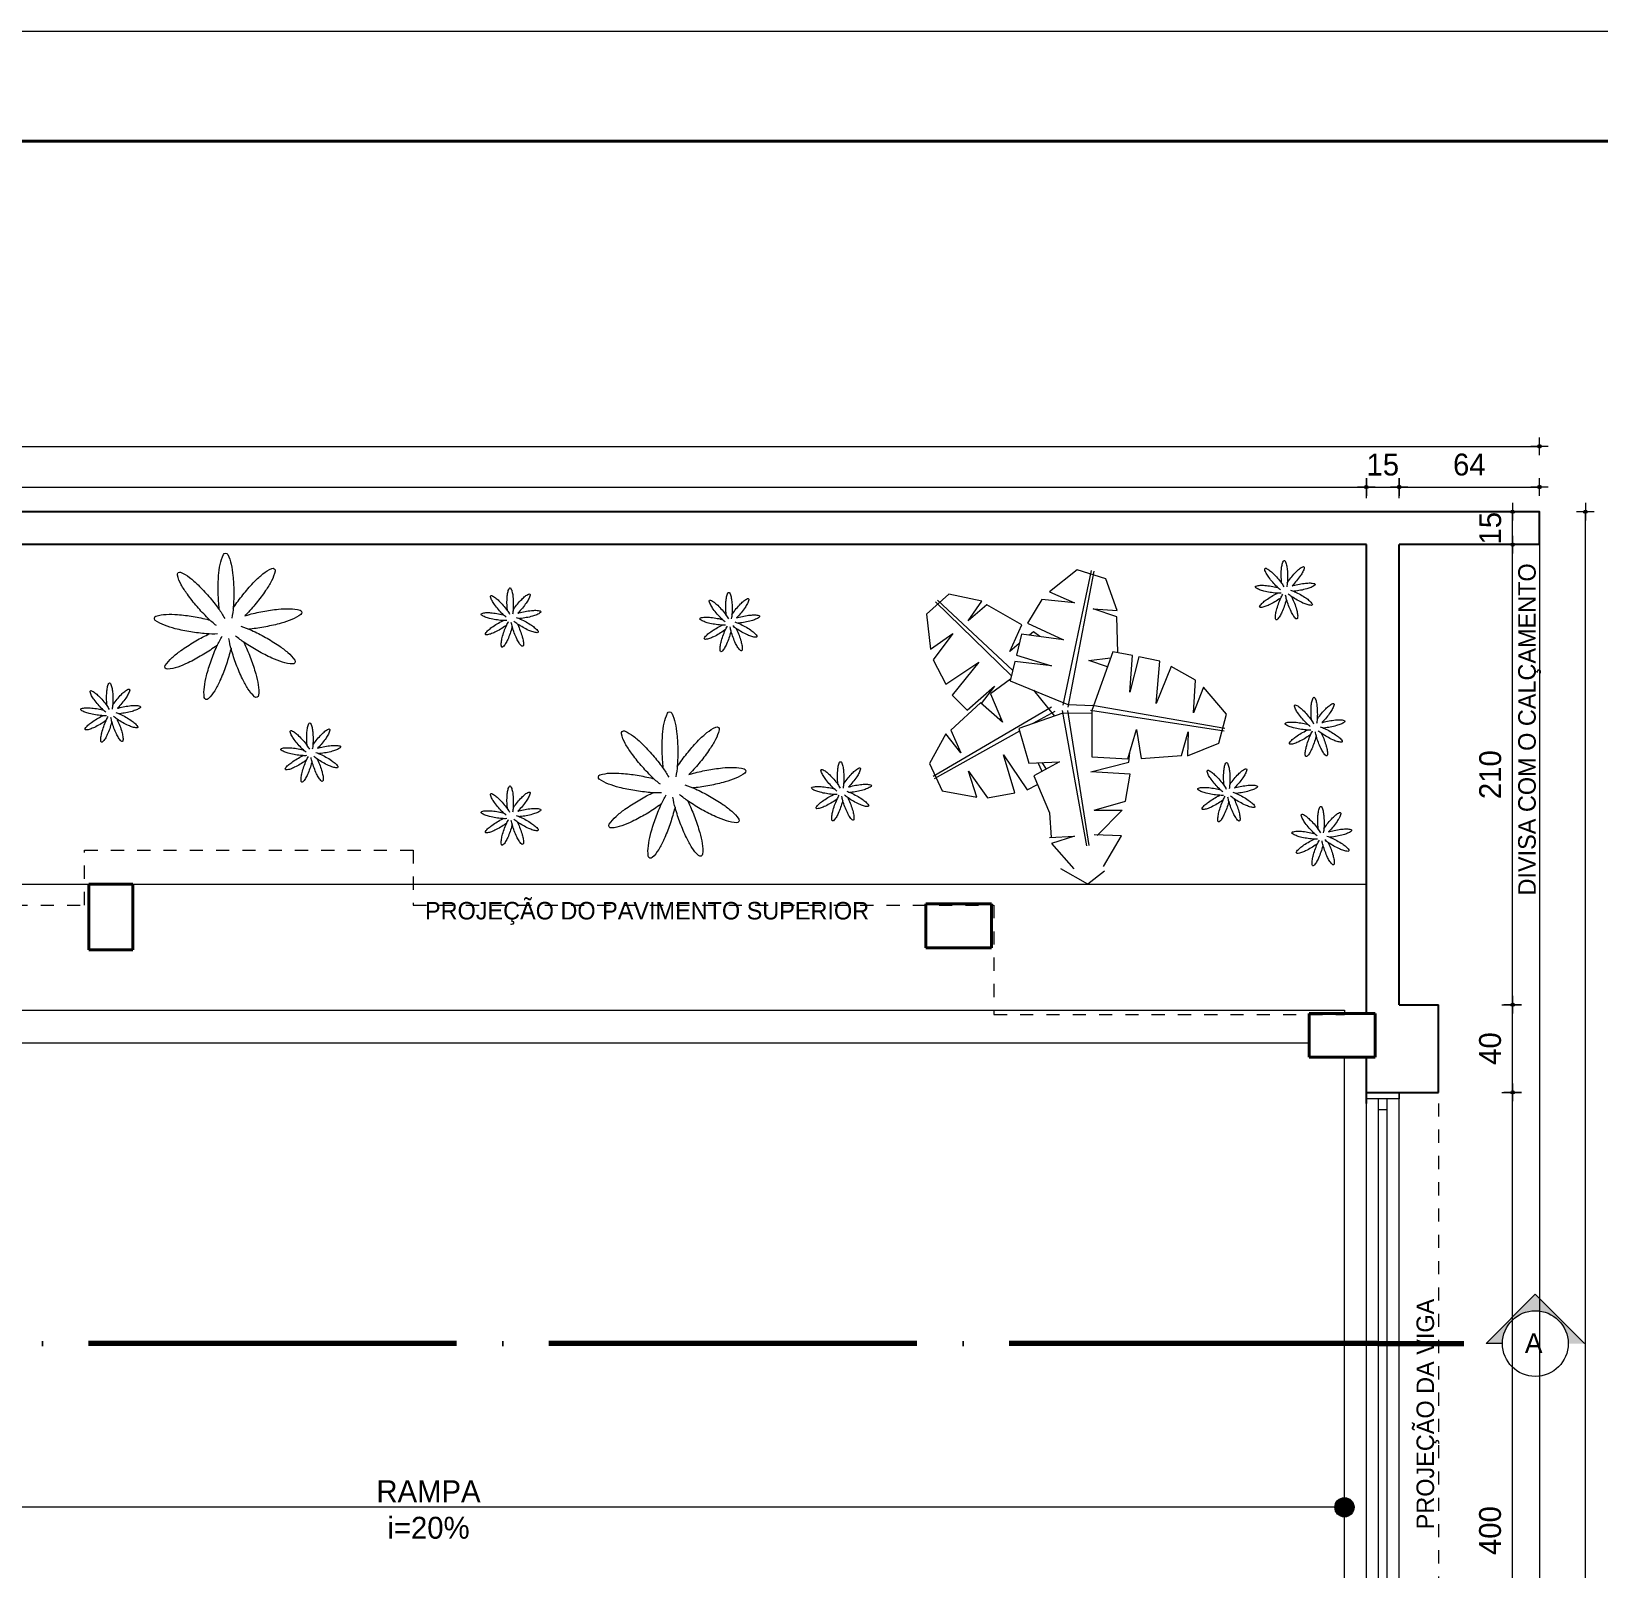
# Model space of a CAD drawing. Header units: millimetres. Extents: x 13204 to 24802, y 21209 to 40694.
# Drawn here: x 16259 to 16974, y 33726 to 34428 of the extents above; entities that cross this region are included whole.
import ezdxf

# ---------------------------------------------------------------- set-up
doc = ezdxf.new("R2010")
doc.units = ezdxf.units.MM
for name, pattern in [('ACAD_ISO04W100', [30, 24, -3, 0, -3]), ('ACAD_ISO12W100', [21, 12, -3, 0, -3, 0, -3]), ('CACHE', [0.24, 0.12, -0.12])]:
    doc.linetypes.add(name, pattern=pattern)
for name, color, linetype, lineweight in [('COTAS', 30, 'Continuous', 5), ('Esquadrias', 2, 'Continuous', 20), ('Linha Corte', 7, 'Continuous', 70), ('PAREDE', 1, 'Continuous', 40), ('Paredes', 1, 'Continuous', 40), ('PISO', 5, 'Continuous', 5), ('PROJEÇÃO', 190, 'CACHE', 0), ('TEXTO', 4, 'Continuous', 5), ('Vegetação', 3, 'Continuous', 5)]:
    doc.layers.add(name, color=color, linetype=linetype, lineweight=lineweight)
doc.layers.add('EIXO', color=1, linetype='Continuous')
doc.layers.add('PISOPEITORIL', color=7, linetype='Continuous')
doc.styles.add('LANA', font='stylu.ttf')
doc.dimstyles.new('COTA 50', dxfattribs={"dimscale": 0, "dimtxt": 10, "dimasz": 0.5, "dimexe": 1.25, "dimexo": 5, "dimgap": 5, "dimtad": 1, "dimdec": 0, "dimtxsty": 'LANA', "dimblk": 'cota', "dimcen": 2.5, "dimse2": 1, "dimclrd": 256, "dimclre": 256, "dimclrt": 256, "dimaunit": 1, "dimadec": 0, "dimazin": 0, "dimtfac": 1, "dimtdec": 0, "dimtmove": 0, "dimatfit": 3, "dimldrblk": 'DOTSMALL', "dimfxl": 5, "dimfxlon": 1, "dimtzin": 9, "dimlwd": -1, "dimlwe": -1, "dimarcsym": 0})

# ---------------------------------------------------------------- blocks, each defined once
blk = doc.blocks.new('P20X30V')
at = {"layer": 'Paredes'}
for p, q in [((0.1, 0.15), (-0.1, 0.15)), ((-0.1, 0.15), (-0.1, -0.15)), ((0.1, -0.15), (0.1, 0.15)), ((-0.1, -0.15), (0.1, -0.15)), ((0.0345, -0.1497), (0.0345, -0.1497))]:
    blk.add_line(p, q, dxfattribs=at)
blk = doc.blocks.new('*U67', base_point=(53257.12, 4345.77))
at = {"layer": 'Esquadrias'}
for p, q in [((52860.12, 4345.77), (52857.12, 4345.77)), ((52860.12, 4330.77), (52860.12, 4345.77)), ((53254.12, 4345.77), (53257.12, 4345.77)), ((53254.12, 4330.77), (53254.12, 4345.77)), ((53254.12, 4340.27), (52860.12, 4340.27)), ((53254.12, 4336.27), (52860.12, 4336.27)), ((52865.12, 4336.27), (52865.12, 4340.27)), ((53249.12, 4336.27), (53249.12, 4340.27)), ((52857.12, 4330.77), (52860.12, 4330.77)), ((53257.12, 4330.77), (53254.12, 4330.77))]:
    blk.add_line(p, q, dxfattribs=at)
at = {"layer": 'Esquadrias', "color": 0}
for p, q in [((53254.12, 4345.77), (52860.12, 4345.77)), ((52857.12, 4330.77), (52857.12, 4330.77)), ((53257.12, 4330.77), (52857.12, 4330.77)), ((53257.12, 4330.77), (53257.12, 4330.77))]:
    blk.add_line(p, q, dxfattribs=at)
blk = doc.blocks.new('A$C7C415E97')
at = {"layer": 'Vegetação'}
for p, q in [((-0.01, 65.48), (-12.69, 55.45)), ((-6.48, 3.77), (6.54, 65.3)), ((-4.21, 2.86), (7.69, 64.95)), ((13.07, 61.48), (-0.01, 65.48)), ((18.25, 46.98), (13.07, 61.48)), ((-58.59, 54.4), (-68.84, 45.34)), ((-30.04, 17.23), (-64.75, 50.91)), ((-29.46, 19.61), (-63.84, 51.71)), ((-43.52, 51.23), (-58.59, 54.4)), ((-49.86, 42.28), (-43.52, 51.23)), ((-16.15, 51.95), (-22.69, 41.15)), ((-1.26, 50.51), (-16.15, 51.95)), ((-12.69, 55.45), (-1.26, 50.51)), ((-68.84, 45.34), (-66.93, 29.29)), ((-41.21, 49.57), (-49.86, 42.28)), ((-25.3, 40.4), (-41.21, 49.57)), ((18.05, 44.14), (7.3, 47.69)), ((7.3, 47.69), (18.25, 46.98)), ((18.5, 27.73), (18.05, 44.14)), ((-66.93, 29.29), (-56.74, 36.45)), ((-56.74, 36.45), (-65.75, 24.52)), ((-30.82, 28.22), (-25.3, 40.4)), ((-25.42, 36.11), (-27.73, 26.66)), ((-6.24, 33.62), (-25.42, 36.11)), ((-22.69, 41.15), (-6.24, 33.62)), ((-20.01, 37.2), (-21.87, 35.65)), ((-17.14, 35.04), (-20.01, 37.2)), ((-26.47, 31.84), (-30.82, 28.22)), ((-65.75, 24.52), (-59.97, 13.29)), ((-59.97, 13.29), (-44.95, 23.37)), ((-44.95, 23.37), (-57.11, 8.33)), ((-28.45, 23.73), (-30.63, 14.83)), ((-11.79, 21.75), (-28.45, 23.73)), ((-27.73, 26.66), (-11.79, 21.75)), ((5.29, 24.12), (15.22, 25.37)), ((13.74, 21.25), (5.29, 24.12)), ((16.24, 28.18), (6.57, 1.38)), ((25.22, 26.38), (16.24, 28.18)), ((23.92, 9.64), (25.22, 26.38)), ((28.17, 25.78), (23.92, 9.64)), ((37.71, 23.86), (28.17, 25.78)), ((36.02, 4.59), (37.71, 23.86)), ((-30.44, 15.6), (-39.61, 8.99)), ((-30.63, 14.83), (-4.24, 4.07)), ((42.85, 21.34), (36.02, 4.59)), ((53.92, 15.25), (42.85, 21.34)), ((53.1, 0.31), (53.92, 15.25)), ((-57.11, 8.33), (-50.26, 1.41)), ((-50.26, 1.41), (-37.73, 12.43)), ((-37.73, 12.43), (-43.92, 4.6)), ((-39.61, 8.99), (-34.2, -3.98)), ((-10.18, -1.18), (-19.78, 10.65)), ((57.56, 11.94), (53.1, 0.31)), ((68.1, -0.31), (57.56, 11.94)), ((-11.81, 2.78), (-65.78, -28.82)), ((-44.22, 4.87), (-57.66, -7.65)), ((-34.2, -3.98), (-44.22, 4.87)), ((-6.57, 0.08), (-26.64, -6.9)), ((-10.27, 0.88), (-20.22, -4.67)), ((-6.88, 1.34), (4.14, -60.43)), ((6.57, -0.08), (-6.57, 0.08)), ((-4.44, 1.33), (5.35, -60.34)), ((-4.24, 4.07), (7.37, 3.59)), ((6.05, 1.41), (67.04, -7.88)), ((6.57, 1.38), (6.58, -19.88)), ((6.99, 3.7), (67.34, -6.71)), ((-35.59, -2.76), (-34.91, -2.27)), ((-26.64, -6.9), (-22.12, -22.75)), ((64.65, -13.55), (68.1, -0.31)), ((-59.92, -9.37), (-67.38, -22.84)), ((-26.32, -8.05), (-65.28, -29.92)), ((-53.22, -18.05), (-59.92, -9.37)), ((-57.66, -7.65), (-53.22, -18.05)), ((23.03, -20.8), (26.99, -7.32)), ((26.99, -7.32), (29.21, -20.5)), ((47.53, -19.24), (50.64, -8.36)), ((50.64, -8.36), (50.37, -19.32)), ((50.37, -19.32), (64.65, -13.55)), ((-33.71, -18.92), (-22.9, -34.95)), ((-28.48, -36.23), (-33.71, -18.92)), ((6.58, -19.88), (23.03, -20.8)), ((23.52, -22.31), (23.92, -17.79)), ((29.21, -20.5), (47.53, -19.24)), ((-67.38, -22.84), (-61.73, -35.3)), ((-45.83, -38.19), (-49.68, -26.34)), ((-49.68, -26.34), (-40.92, -38.46)), ((-22.12, -22.75), (-8.08, -22.07)), ((-8.08, -22.07), (-19.81, -28.49)), ((-19.81, -28.49), (-12.61, -45.38)), ((-16.08, -26.44), (-17.84, -22.54)), ((-16.15, -22.46), (-14.14, -25.38)), ((6.13, -26.68), (23.52, -22.31)), ((24.19, -27.65), (6.13, -26.68)), ((22.06, -40.1), (24.19, -27.65)), ((-61.73, -35.3), (-45.83, -38.19)), ((-22.9, -34.95), (-18.12, -32.45)), ((-40.92, -38.46), (-28.48, -36.23)), ((7.69, -44.23), (22.06, -40.1)), ((-12.61, -45.38), (-11.98, -56.59)), ((7.69, -44.23), (20.5, -44.23)), ((20.5, -44.23), (9.05, -55.68)), ((-12.61, -56.63), (-1.31, -55.99)), ((-1.31, -55.99), (-11.75, -59.34)), ((20.14, -55.87), (7.69, -55.48)), ((12.02, -69.86), (20.14, -55.87)), ((-11.75, -59.34), (-1.63, -70.93)), ((4.81, -77.95), (-7.57, -70.88)), ((12.48, -72.06), (4.81, -77.95))]:
    blk.add_line(p, q, dxfattribs=at)
blk = doc.blocks.new('A$C7D1F7012')
at = {"layer": 'Vegetação'}
for points in [[(4.26, 10.94, 0.021138), (4.15, 14.82, 0.029323), (3.78, 17.59, 0.064329), (2.98, 20.02, 0.285399), (2.46, 20.36, 0.285399), (1.92, 20.04, 0.064329), (1.06, 17.62, 0.029323), (0.63, 14.86, 0.021138), (0.42, 10.99, 0.021138), (0.54, 7.12, 0.029323), (0.9, 4.34, 0.021991)], [(-2.14, 10.48, 0.021138), (-4.72, 13.37, 0.029323), (-6.78, 15.26, 0.064329), (-8.96, 16.61, 0.285399), (-9.58, 16.53, 0.285399), (-9.78, 15.94, 0.064329), (-8.89, 13.54, 0.029323), (-7.44, 11.14, 0.021138), (-5.11, 8.04, 0.021138), (-2.53, 5.15, 0.003227), (-2.32, 4.93, 0.021991)], [(9.47, 7.19, 0.021138), (11.87, 10.23, 0.029323), (13.38, 12.59, 0.064329), (14.33, 14.97, 0.285399), (14.14, 15.56, 0.285399), (13.52, 15.66, 0.064329), (11.32, 14.36, 0.029323), (9.21, 12.52, 0.021138), (6.56, 9.69, 0.021138), (4.16, 6.65, 0.029323), (2.66, 4.29, 0.021991)], [(0.56, 6.81, 0.007127), (0.19, 7.37, 0.021138), (-2.14, 10.48, 0.021138)], [(3.98, 6.4, 0.007127), (4.05, 7.07, 0.021138), (4.26, 10.94, 0.021138)], [(-6.75, 6, 0.021138), (-10.58, 6.56, 0.029323), (-13.38, 6.68, 0.064329), (-15.91, 6.31, 0.285399), (-16.33, 5.85, 0.285399), (-16.11, 5.27, 0.064329), (-13.88, 4.01, 0.029323), (-11.24, 3.1, 0.021138), (-7.46, 2.22, 0.021138), (-3.62, 1.66, 0.003227), (-3.32, 1.64, 0.021991)], [(-2.32, 4.93, 0.007127), (-2.97, 5.12, 0.021138), (-6.75, 6, 0.021138)], [(4.72, 2.52, 0.029323), (6.82, 4.36, 0.021138), (9.47, 7.19, 0.021138)], [(11.05, 0.96, 0.021138), (14.84, 1.75, 0.029323), (17.51, 2.59, 0.064329), (19.77, 3.8, 0.285399), (20, 4.38, 0.285399), (19.6, 4.84, 0.064329), (17.07, 5.27, 0.029323), (14.27, 5.22, 0.021138), (10.43, 4.75, 0.021138), (6.63, 3.96, 0.003227), (6.33, 3.89, 0.039494)], [(-7.4, -0.39, 0.021138), (-10.69, -2.43, 0.029323), (-12.91, -4.13, 0.064329), (-14.62, -6.04, 0.285399), (-14.65, -6.66, 0.285399), (-14.1, -6.96, 0.064329), (-11.58, -6.5, 0.029323), (-8.97, -5.5, 0.021138), (-5.52, -3.74, 0.021138), (-2.22, -1.7, 0.029323), (0, 0, 0.021991)], [(-1.33, 2.37, 0.029323), (-3.94, 1.36, 0.021138), (-7.4, -0.39, 0.021138)], [(4.4, 0.44, 0.029323), (7.2, 0.49, 0.021138), (11.05, 0.96, 0.021138)], [(8.25, -4.82, 0.021138), (11.67, -6.66, 0.029323), (14.25, -7.73, 0.064329), (16.76, -8.25, 0.285399), (17.31, -7.96, 0.285399), (17.3, -7.34, 0.064329), (15.64, -5.39, 0.029323), (13.46, -3.64, 0.021138), (10.21, -1.52, 0.021138), (6.8, 0.32, 0.003227), (6.52, 0.45, 0.039494)], [(-3.79, -5.7, 0.021138), (-5, -9.39, 0.029323), (-5.61, -12.12, 0.064329), (-5.69, -14.68, 0.285399), (-5.31, -15.17, 0.285399), (-4.7, -15.05, 0.064329), (-3.07, -13.08, 0.029323), (-1.71, -10.63, 0.021138), (-0.19, -7.06, 0.021138), (1.02, -3.38, 0.029323), (1.63, -0.65, 0.021991)], [(-1.96, -1.53, 0.007127), (-2.27, -2.14, 0.021138), (-3.79, -5.7, 0.021138)], [(1.1, -3.08, 0.007127), (1.27, -3.74, 0.021138), (2.39, -7.45, 0.021138)], [(2.39, -7.45, 0.021138), (3.83, -11.06, 0.029323), (5.12, -13.54, 0.064329), (6.7, -15.55, 0.285399), (7.31, -15.68, 0.285399), (7.7, -15.2, 0.064329), (7.68, -12.64, 0.029323), (7.15, -9.89, 0.021138), (6.02, -6.18, 0.021138), (4.58, -2.58, 0.029323), (3.29, -0.1, 0.021991)], [(4.46, -2.3, 0.007127), (5, -2.7, 0.021138), (8.25, -4.82, 0.021138)]]:
    blk.add_lwpolyline(points, format="xyb", dxfattribs=at)
blk = doc.blocks.new('cota')
at = {"layer": 'COTAS'}
blk.add_hatch(color=256, dxfattribs=at).paths.add_polyline_path([(-1.6, 0, 1), (1.6, 0, 1)])
for points in [[(-1.6, 0), (-8, 0)], [(0, 1.6), (0, 8)], [(8, 0), (1.6, 0)], [(0, -8), (0, -1.6)]]:
    blk.add_lwpolyline(points, dxfattribs=at)
blk.add_circle((0, 0), 1.6, dxfattribs=at)
blk = doc.blocks.new('*D388')
at = {"layer": 'COTAS', "transparency": 16777216}
for p, q in [((16935.17, 33543.94), (16935.17, 33942.94)), ((16930.17, 33543.44), (16936.42, 33543.44))]:
    blk.add_line(p, q, dxfattribs=at)
at = {"layer": 'Defpoints', "color": 0, "transparency": 16777216}
for p in [(16901.4, 33943.44), (16935.17, 33943.44), (16883.4, 33543.44)]:
    blk.add_point(p, dxfattribs=at)
at = {"layer": 'COTAS', "transparency": 16777216, "xscale": 0.5, "yscale": 0.5, "zscale": 0.5}
for p, rotation in [((16935.17, 33943.44), 90), ((16935.17, 33543.44), 270)]:
    blk.add_blockref('cota', p, dxfattribs=dict(at, rotation=rotation))
at = {"layer": 'COTAS', "transparency": 16777216, "insert": (16924.91, 33743.44), "char_height": 10, "attachment_point": 5, "rotation": 90, "style": 'LANA'}
blk.add_mtext('400', dxfattribs=at)
blk = doc.blocks.new('_DotSmall')
at = {"layer": 'PAREDE', "color": 0, "const_width": 0.5}
blk.add_lwpolyline([(-0.0625, 0, 1), (0.0625, 0, 1)], format="xyb", close=True, dxfattribs=at)
blk = doc.blocks.new('*D389')
at = {"layer": 'COTAS', "transparency": 16777216}
for p, q in [((16935.17, 33943.94), (16935.17, 33982.94)), ((16930.17, 33943.44), (16936.42, 33943.44))]:
    blk.add_line(p, q, dxfattribs=at)
at = {"layer": 'Defpoints', "color": 0, "transparency": 16777216}
for p in [(16901.4, 33983.44), (16935.17, 33983.44), (16901.4, 33943.44)]:
    blk.add_point(p, dxfattribs=at)
at = {"layer": 'COTAS', "transparency": 16777216, "xscale": 0.5, "yscale": 0.5, "zscale": 0.5}
for p, rotation in [((16935.17, 33983.44), 90), ((16935.17, 33943.44), 270)]:
    blk.add_blockref('cota', p, dxfattribs=dict(at, rotation=rotation))
at = {"layer": 'COTAS', "transparency": 16777216, "insert": (16924.91, 33963.44), "char_height": 10, "attachment_point": 5, "rotation": 90, "style": 'LANA'}
blk.add_mtext('40', dxfattribs=at)
blk = doc.blocks.new('*D390')
at = {"layer": 'COTAS', "transparency": 16777216}
for p, q in [((16935.17, 33983.94), (16935.17, 34192.94)), ((16930.17, 33983.44), (16936.42, 33983.44))]:
    blk.add_line(p, q, dxfattribs=at)
at = {"layer": 'Defpoints', "color": 0, "transparency": 16777216}
for p in [(16883.4, 34193.44), (16935.17, 34193.44), (16901.4, 33983.44)]:
    blk.add_point(p, dxfattribs=at)
at = {"layer": 'COTAS', "transparency": 16777216, "xscale": 0.5, "yscale": 0.5, "zscale": 0.5}
for p, rotation in [((16935.17, 34193.44), 90), ((16935.17, 33983.44), 270)]:
    blk.add_blockref('cota', p, dxfattribs=dict(at, rotation=rotation))
at = {"layer": 'COTAS', "transparency": 16777216, "insert": (16924.99, 34088.44), "char_height": 10, "attachment_point": 5, "rotation": 90, "style": 'LANA'}
blk.add_mtext('210', dxfattribs=at)
blk = doc.blocks.new('*D391')
at = {"layer": 'COTAS', "transparency": 16777216}
for p, q in [((16935.17, 34193.94), (16935.17, 34207.94)), ((16930.17, 34193.44), (16936.42, 34193.44))]:
    blk.add_line(p, q, dxfattribs=at)
at = {"layer": 'Defpoints', "color": 0, "transparency": 16777216}
for p in [(16935.17, 34208.44), (16935.17, 34208.44), (16883.4, 34193.44)]:
    blk.add_point(p, dxfattribs=at)
at = {"layer": 'COTAS', "transparency": 16777216, "xscale": 0.5, "yscale": 0.5, "zscale": 0.5}
for p, rotation in [((16935.17, 34208.44), 90), ((16935.17, 34193.44), 270)]:
    blk.add_blockref('cota', p, dxfattribs=dict(at, rotation=rotation))
at = {"layer": 'COTAS', "transparency": 16777216, "insert": (16924.96, 34200.94), "char_height": 10, "attachment_point": 5, "rotation": 90, "style": 'LANA'}
blk.add_mtext('15', dxfattribs=at)
blk = doc.blocks.new('*D398')
at = {"layer": 'COTAS', "transparency": 16777216}
for p, q in [((13962.4, 34214.7), (13962.4, 34220.95)), ((13962.9, 34219.7), (16867.9, 34219.7))]:
    blk.add_line(p, q, dxfattribs=at)
at = {"layer": 'Defpoints', "color": 0, "transparency": 16777216}
for p in [(16868.4, 34219.7), (13962.4, 34193.44), (16868.4, 34193.44)]:
    blk.add_point(p, dxfattribs=at)
at = {"layer": 'COTAS', "transparency": 16777216, "xscale": 0.5, "yscale": 0.5, "zscale": 0.5, "rotation": 180}
blk.add_blockref('cota', (13962.4, 34219.7), dxfattribs=at)
at = {"layer": 'COTAS', "transparency": 16777216, "xscale": 0.5, "yscale": 0.5, "zscale": 0.5}
blk.add_blockref('cota', (16868.4, 34219.7), dxfattribs=at)
at = {"layer": 'COTAS', "transparency": 16777216, "insert": (15415.4, 34229.92), "char_height": 10, "attachment_point": 5, "style": 'LANA'}
blk.add_mtext('2906', dxfattribs=at)
blk = doc.blocks.new('*D399')
at = {"layer": 'COTAS', "transparency": 16777216}
for p, q in [((16868.4, 34214.7), (16868.4, 34220.95)), ((16868.9, 34219.7), (16882.9, 34219.7))]:
    blk.add_line(p, q, dxfattribs=at)
at = {"layer": 'Defpoints', "color": 0, "transparency": 16777216}
for p in [(16883.4, 34219.7), (16868.4, 34193.44), (16883.4, 34193.44)]:
    blk.add_point(p, dxfattribs=at)
at = {"layer": 'COTAS', "transparency": 16777216, "xscale": 0.5, "yscale": 0.5, "zscale": 0.5, "rotation": 180}
blk.add_blockref('cota', (16868.4, 34219.7), dxfattribs=at)
at = {"layer": 'COTAS', "transparency": 16777216, "xscale": 0.5, "yscale": 0.5, "zscale": 0.5}
blk.add_blockref('cota', (16883.4, 34219.7), dxfattribs=at)
at = {"layer": 'COTAS', "transparency": 16777216, "insert": (16875.9, 34229.91), "char_height": 10, "attachment_point": 5, "style": 'LANA'}
blk.add_mtext('15', dxfattribs=at)
blk = doc.blocks.new('*D400')
at = {"layer": 'COTAS', "transparency": 16777216}
for p, q in [((16883.4, 34214.7), (16883.4, 34220.95)), ((16883.9, 34219.7), (16946.9, 34219.7))]:
    blk.add_line(p, q, dxfattribs=at)
at = {"layer": 'Defpoints', "color": 0, "transparency": 16777216}
for p in [(16947.4, 34219.7), (16947.4, 34208.44), (16883.4, 34193.44)]:
    blk.add_point(p, dxfattribs=at)
at = {"layer": 'COTAS', "transparency": 16777216, "xscale": 0.5, "yscale": 0.5, "zscale": 0.5, "rotation": 180}
blk.add_blockref('cota', (16883.4, 34219.7), dxfattribs=at)
at = {"layer": 'COTAS', "transparency": 16777216, "xscale": 0.5, "yscale": 0.5, "zscale": 0.5}
blk.add_blockref('cota', (16947.4, 34219.7), dxfattribs=at)
at = {"layer": 'COTAS', "transparency": 16777216, "insert": (16915.4, 34229.92), "char_height": 10, "attachment_point": 5, "style": 'LANA'}
blk.add_mtext('64', dxfattribs=at)
blk = doc.blocks.new('*D401')
at = {"layer": 'COTAS', "transparency": 16777216}
for p, q in [((13947.4, 34233.28), (13947.4, 34239.53)), ((13947.9, 34238.28), (16946.9, 34238.28))]:
    blk.add_line(p, q, dxfattribs=at)
at = {"layer": 'Defpoints', "color": 0, "transparency": 16777216}
for p in [(16947.4, 34238.28), (13947.4, 34208.44), (16947.4, 34208.44)]:
    blk.add_point(p, dxfattribs=at)
at = {"layer": 'COTAS', "transparency": 16777216, "xscale": 0.5, "yscale": 0.5, "zscale": 0.5, "rotation": 180}
blk.add_blockref('cota', (13947.4, 34238.28), dxfattribs=at)
at = {"layer": 'COTAS', "transparency": 16777216, "xscale": 0.5, "yscale": 0.5, "zscale": 0.5}
blk.add_blockref('cota', (16947.4, 34238.28), dxfattribs=at)
at = {"layer": 'COTAS', "transparency": 16777216, "insert": (15447.4, 34248.49), "char_height": 10, "attachment_point": 5, "style": 'LANA'}
blk.add_mtext('3000', dxfattribs=at)
blk = doc.blocks.new('*D407')
at = {"layer": 'COTAS', "transparency": 16777216}
for p, q in [((16968.35, 32208.94), (16968.35, 34207.94)), ((16963.35, 32208.44), (16969.6, 32208.44))]:
    blk.add_line(p, q, dxfattribs=at)
at = {"layer": 'Defpoints', "color": 0, "transparency": 16777216}
for p in [(16947.4, 34208.44), (16968.35, 34208.44), (16947.4, 32208.44)]:
    blk.add_point(p, dxfattribs=at)
at = {"layer": 'COTAS', "transparency": 16777216, "xscale": 0.5, "yscale": 0.5, "zscale": 0.5}
for p, rotation in [((16968.35, 34208.44), 90), ((16968.35, 32208.44), 270)]:
    blk.add_blockref('cota', p, dxfattribs=dict(at, rotation=rotation))
at = {"layer": 'COTAS', "transparency": 16777216, "insert": (16958.17, 33208.44), "char_height": 10, "attachment_point": 5, "rotation": 90, "style": 'LANA'}
blk.add_mtext('2000', dxfattribs=at)

msp = doc.modelspace()

# ---------------------------------------------------------------- hatches: boundary and pattern name
at = {"layer": 'TEXTO'}
msp.add_hatch(color=256, dxfattribs=at).paths.add_polyline_path([(16960.52, 33828.79), (16968.02, 33828.79), (16945.52, 33851.29), (16923.02, 33828.79), (16930.52, 33828.79, -1)])
h = msp.add_hatch(color=256, dxfattribs=at)
edge = h.paths.add_edge_path()
edge.add_arc((16858.4, 33754.08), 4.39, 0, 360)

# ---------------------------------------------------------------- linework, layer by layer
at = {"layer": 'EIXO', "color": 1}
for p, q in [((16868.4, 33979.44), (16868.4, 34193.44)), ((16883.4, 33983.44), (16883.4, 34193.44)), ((16883.4, 33983.44), (16901.4, 33983.44)), ((16901.4, 33943.44), (16901.4, 33983.44)), ((16868.4, 33938.44), (16868.4, 33959.44)), ((16868.4, 33943.44), (16901.4, 33943.44)), ((16868.4, 33943.44), (16883.4, 33943.44))]:
    msp.add_line(p, q, dxfattribs=at)
for points in [[(16947.4, 34193.44), (16947.4, 34208.44), (13947.4, 34208.44), (13947.4, 32208.44), (16947.4, 32208.44), (16947.4, 32223.44)], [(16868.4, 34193.44), (13962.4, 34193.44), (13962.4, 33978.94), (14022.4, 33978.94)], [(16947.4, 34193.44), (16883.4, 34193.44)]]:
    msp.add_lwpolyline(points, dxfattribs=at)
at = {"layer": 'Esquadrias'}
for p, q in [((16020.95, 33980.94), (16858.4, 33980.94)), ((16858.4, 33980.94), (16858.4, 33979.44))]:
    msp.add_line(p, q, dxfattribs=at)
msp.add_lwpolyline([(16842.35, 33965.94), (16842.35, 33965.94), (16842.35, 33965.94), (16020.95, 33965.94)], dxfattribs=at)
at = {"layer": 'Linha Corte', "linetype": 'ACAD_ISO04W100', "ltscale": 7}
msp.add_line((16873.4, 33828.79), (13947.4, 33828.79), dxfattribs=at)
at = {"layer": 'Paredes'}
msp.add_line((21256.85, 34377.59), (13751.76, 34377.59), dxfattribs=at)
at = {"layer": 'PISO'}
for p, q in [((16947.4, 34193.44), (16947.4, 32223.44)), ((13962.4, 34038.44), (16868.4, 34038.44)), ((16858.4, 33535.94), (16858.4, 33959.44))]:
    msp.add_line(p, q, dxfattribs=at)
at = {"layer": 'PROJEÇÃO', "ltscale": 50}
msp.add_line((16901.4, 33938.44), (16901.4, 33290.94), dxfattribs=at)
msp.add_lwpolyline([(14022.4, 33978.94), (14299.95, 33978.94), (14299.95, 34028.94), (14564.95, 34028.94), (14564.95, 34053.94), (14714.95, 34053.94), (14714.95, 34028.94), (15274.95, 34028.94), (15274.95, 33978.94), (15723.4, 33978.94), (15723.4, 34028.94), (16283.4, 34028.94), (16283.4, 34053.94), (16433.4, 34053.94), (16433.4, 34028.94), (16698.4, 34028.94), (16698.4, 33978.94), (16858.4, 33978.94)], dxfattribs=at)
at = {"layer": 'TEXTO'}
for p, q in [((21305.52, 34427.7), (13703.08, 34427.7)), ((16923.02, 33828.79), (16945.52, 33851.29)), ((16968.02, 33828.79), (16945.52, 33851.29)), ((16930.52, 33828.79), (16923.02, 33828.79)), ((16858.4, 33754.08), (16022.29, 33754.08))]:
    msp.add_line(p, q, dxfattribs=at)
at = {"layer": 'TEXTO', "linetype": 'ACAD_ISO12W100', "ltscale": 0.15, "const_width": 2.5}
msp.add_lwpolyline([(16913.01, 33828.79), (16873.4, 33828.79)], dxfattribs=at)
at = {"layer": 'TEXTO'}
for centre, radius in [((16945.52, 33828.79), 15), ((16858.4, 33754.08), 4.39)]:
    msp.add_circle(centre, radius, dxfattribs=at)
msp.add_solid([(16923.02, 33828.79), (16923.02, 33828.79), (16923.02, 33828.79), (16945.52, 33851.29)], dxfattribs=at)

# ---------------------------------------------------------------- block references
at = {"layer": 'Esquadrias', "color": 5, "yscale": -1, "rotation": 270}
msp.add_blockref('*U67', (16868.4, 33543.44), dxfattribs=at)
at = {"layer": 'PAREDE'}
msp.add_blockref('A$C7C415E97', (16736.46, 34116.4), dxfattribs=at)
at = {"layer": 'PISOPEITORIL', "xscale": 100, "yscale": 100, "zscale": 100}
msp.add_blockref('P20X30V', (16295.35, 34023.44), dxfattribs=at)
at = {"layer": 'PISOPEITORIL', "xscale": 100, "yscale": 100, "zscale": 100, "rotation": 90}
for p in [(16682.35, 34019.44), (16857.35, 33969.44)]:
    msp.add_blockref('P20X30V', p, dxfattribs=at)
at = {"layer": 'Vegetação'}
for p, xscale, yscale, zscale in [((16352.25, 34151.84), -1.85095456615663, 1.85095456615663, 1.85095456615663), ((16832.75, 34170.92), -0.75, 0.75, 0.75), ((16479.37, 34158.44), -0.75, 0.75, 0.75), ((16579.24, 34156.35), -0.75, 0.75, 0.75), ((16296.62, 34115.02), -0.75, 0.75, 0.75), ((16846.34, 34108.49), -0.75, 0.75, 0.75), ((16554.9, 34079.39), -1.85095456615663, 1.85095456615663, 1.85095456615663), ((16387.99, 34096.8), -0.75, 0.75, 0.75), ((16630.23, 34079.09), -0.75, 0.75, 0.75), ((16806.45, 34078.68), -0.75, 0.75, 0.75), ((16479.37, 34068.04), -0.75, 0.75, 0.75), ((16849.43, 34058.67), -0.75, 0.75, 0.75)]:
    msp.add_blockref('A$C7D1F7012', p, dxfattribs=dict(at, xscale=xscale, yscale=yscale, zscale=zscale))

# ---------------------------------------------------------------- texts
at = {"layer": 'TEXTO', "style": 'LANA'}
msp.add_text('A', height=9, dxfattribs=at).set_placement((16940.76, 33824.51))
at = {"layer": 'TEXTO', "char_height": 8, "width": 216.4587, "attachment_point": 5, "rotation": 90, "style": 'LANA'}
for s, insert in [('DIVISA COM O CALÇAMENTO', (16942.94, 34109.11)), ('PROJEÇÃO DA VIGA', (16896.53, 33796.64))]:
    msp.add_mtext(s, dxfattribs=dict(at, insert=insert))
at = {"layer": 'TEXTO', "attachment_point": 5, "style": 'LANA'}
for s, insert, char_height, width in [('PROJEÇÃO DO PAVIMENTO SUPERIOR', (16540.1, 34025.13), 8, 216.4587), ('RAMPA\\Pi=20%', (16440.35, 33753), 10, 175.9752)]:
    msp.add_mtext(s, dxfattribs=dict(at, insert=insert, char_height=char_height, width=width))

# ---------------------------------------------------------------- dimensions: what is measured, and where the dimension line sits
at = {"layer": 'COTAS'}
for base, p1, p2, override, picture, middle in [((16947.4, 34238.28), (13947.4, 34208.44), (16947.4, 34208.44), {"dimscale": 1}, '*D401', (15447.4, 34248.49)), ((16868.4, 34219.7), (13962.4, 34193.44), (16868.4, 34193.44), {"dimscale": 1, "dimtmove": 1}, '*D398', (15415.4, 34229.92)), ((16947.4, 34219.7), (16883.4, 34193.44), (16947.4, 34208.44), {"dimscale": 1, "dimtmove": 1}, '*D400', (16915.4, 34229.92))]:
    dim = msp.add_linear_dim(base=base, p1=p1, p2=p2, dimstyle='COTA 50', override=override, dxfattribs=at)
    dim.commit()
    dim.dimension.update_dxf_attribs({"geometry": picture, "text_midpoint": middle})
dim = msp.add_linear_dim(base=(16883.4, 34219.7), p1=(16868.4, 34193.44), p2=(16883.4, 34193.44), dimstyle='COTA 50', override={"dimscale": 1, "dimtmove": 1}, dxfattribs=at)
dim.commit()
dim.dimension.update_dxf_attribs({"geometry": '*D399', "text_midpoint": (16875.9, 34219.7), "dimtype": 160})
dim = msp.add_linear_dim(base=(16935.17, 34208.44), p1=(16883.4, 34193.44), p2=(16935.17, 34208.44), angle=90, dimstyle='COTA 50', override={"dimscale": 1, "dimtmove": 1}, dxfattribs=at)
dim.commit()
dim.dimension.update_dxf_attribs({"geometry": '*D391', "text_midpoint": (16935.17, 34200.94), "dimtype": 160})
for base, p1, p2, override, picture, middle in [((16968.35, 34208.44), (16947.4, 32208.44), (16947.4, 34208.44), {"dimscale": 1}, '*D407', (16958.17, 33208.44)), ((16935.17, 34193.44), (16901.4, 33983.44), (16883.4, 34193.44), {"dimscale": 1, "dimtmove": 1}, '*D390', (16924.99, 34088.44)), ((16935.17, 33983.44), (16901.4, 33943.44), (16901.4, 33983.44), {"dimscale": 1, "dimtmove": 1}, '*D389', (16924.91, 33963.44)), ((16935.17, 33943.44), (16883.4, 33543.44), (16901.4, 33943.44), {"dimscale": 1, "dimtmove": 1}, '*D388', (16924.91, 33743.44))]:
    dim = msp.add_linear_dim(base=base, p1=p1, p2=p2, angle=90, dimstyle='COTA 50', override=override, dxfattribs=at)
    dim.commit()
    dim.dimension.update_dxf_attribs({"geometry": picture, "text_midpoint": middle})

doc.saveas('drawing.dxf')
